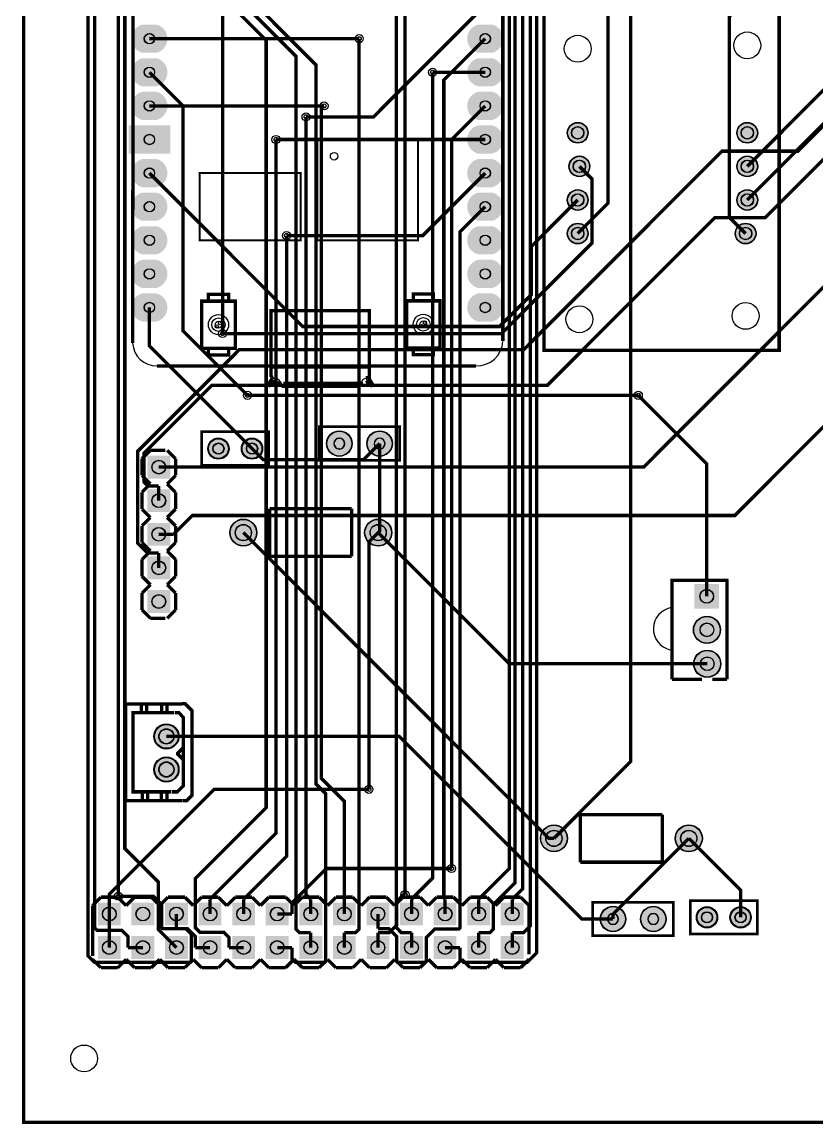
# Model space of a CAD drawing. Header units: millimetres. Extents: x 0 to 138, y 0 to 125.
# Drawn here: x 0 to 60.1, y -0.4 to 82.9 of the extents above; entities that cross this region are included whole.
import ezdxf

# ---------------------------------------------------------------- set-up
doc = ezdxf.new("R2010")
doc.units = ezdxf.units.MM
for name, color, linetype, true_color in [('BoardOutLine', 7, 'Continuous', 0xff00ff), ('BottomLayer', 7, 'Continuous', 0x0000ff), ('BottomSolderMaskLayer', 7, 'Continuous', 0xaa00ff), ('Hole', 7, 'Continuous', 0x222222), ('Inner1', 7, 'Continuous', 0x999966), ('Inner2', 7, 'Continuous', 0x008000), ('Multi-Layer', 7, 'Continuous', 0xc0c0c0), ('TopLayer', 7, 'Continuous', 0xff0000), ('TopSilkLayer', 7, 'Continuous', 0xffcc00), ('TopSolderMaskLayer', 7, 'Continuous', 0x800080)]:
    doc.layers.add(name, color=color, linetype=linetype, true_color=true_color)

msp = doc.modelspace()

# ---------------------------------------------------------------- hatches: boundary and pattern name
at = {"layer": 'BottomSolderMaskLayer'}
for points in [[(9.113, 80.594, -0.785398), (9.113, 82.728), (10.162, 82.728, -0.785398), (10.162, 80.594)], [(34.513, 80.594, -0.785398), (34.513, 82.728), (35.563, 82.728, -0.785398), (35.563, 80.594)], [(9.113, 78.054, -0.785398), (9.113, 80.188), (10.162, 80.188, -0.785398), (10.162, 78.054)], [(34.513, 78.054, -0.785398), (34.513, 80.188), (35.563, 80.188, -0.785398), (35.563, 78.054)], [(9.113, 75.514, -0.785398), (9.113, 77.648), (10.162, 77.648, -0.785398), (10.162, 75.514)], [(34.513, 75.514, -0.785398), (34.513, 77.648), (35.563, 77.648, -0.785398), (35.563, 75.514)], [(8.063, 75.108), (11.212, 75.108), (11.212, 72.974), (8.063, 72.974)], [(34.513, 72.974, -0.785398), (34.513, 75.108), (35.563, 75.108, -0.785398), (35.563, 72.974)], [(41.248, 74.549, 1), (42.823, 74.549, 1)], [(54.075, 74.549, 1), (55.65, 74.549, 1)], [(9.113, 70.434, -0.785398), (9.113, 72.568), (10.162, 72.568, -0.785398), (10.162, 70.434)], [(34.513, 70.434, -0.785398), (34.513, 72.568), (35.563, 72.568, -0.785398), (35.563, 70.434)], [(41.375, 72.009, 1), (42.95, 72.009, 1)], [(54.075, 72.009, 1), (55.65, 72.009, 1)], [(9.113, 67.894, -0.785398), (9.113, 70.028), (10.162, 70.028, -0.785398), (10.162, 67.894)], [(34.513, 67.894, -0.785398), (34.513, 70.028), (35.563, 70.028, -0.785398), (35.563, 67.894)], [(41.248, 69.469, 1), (42.823, 69.469, 1)], [(54.075, 69.469, 1), (55.65, 69.469, 1)], [(9.113, 65.354, -0.785398), (9.113, 67.488), (10.162, 67.488, -0.785398), (10.162, 65.354)], [(34.513, 65.354, -0.785398), (34.513, 67.488), (35.563, 67.488, -0.785398), (35.563, 65.354)], [(41.248, 66.929, 1), (42.823, 66.929, 1)], [(53.948, 66.929, 1), (55.523, 66.929, 1)], [(9.113, 62.814, -0.785398), (9.113, 64.948), (10.162, 64.948, -0.785398), (10.162, 62.814)], [(34.513, 62.814, -0.785398), (34.513, 64.948), (35.563, 64.948, -0.785398), (35.563, 62.814)], [(9.113, 60.274, -0.785398), (9.113, 62.408), (10.162, 62.408, -0.785398), (10.162, 60.274)], [(34.513, 60.274, -0.785398), (34.513, 62.408), (35.563, 62.408, -0.785398), (35.563, 60.274)], [(23.036, 51.054, 1), (24.967, 51.054, 1)], [(26.084, 51.054, 1), (28.015, 51.054, 1)], [(14.057, 50.673, 1), (15.659, 50.673, 1)], [(16.597, 50.673, 1), (18.199, 50.673, 1)], [(11.208, 48.412), (9.481, 48.412), (9.481, 50.14), (11.208, 50.14)], [(11.208, 45.872), (9.481, 45.872), (9.481, 47.6), (11.208, 47.6)], [(11.208, 43.332), (9.481, 43.332), (9.481, 45.06), (11.208, 45.06)], [(15.717, 44.323, 1), (17.768, 44.323, 1)], [(25.917, 44.323, 1), (27.968, 44.323, 1)], [(11.208, 40.792), (9.481, 40.792), (9.481, 42.52), (11.208, 42.52)], [(52.723, 40.432), (52.723, 38.578), (50.868, 38.578), (50.868, 40.432)], [(11.208, 38.252), (9.481, 38.252), (9.481, 39.98), (11.208, 39.98)], [(50.785, 36.972, 1), (52.843, 36.972, 1)], [(50.808, 34.409, 1), (52.865, 34.409, 1)], [(9.971, 28.915, 1), (11.873, 28.915, 1)], [(9.971, 26.416, 1), (11.873, 26.416, 1)], [(39.212, 21.209, 1), (41.263, 21.209, 1)], [(49.412, 21.209, 1), (51.463, 21.209, 1)], [(5.739, 14.63), (5.739, 16.358), (7.466, 16.358), (7.466, 14.63)], [(8.279, 14.63), (8.279, 16.358), (10.006, 16.358), (10.006, 14.63)], [(10.819, 14.63), (10.819, 16.358), (12.546, 16.358), (12.546, 14.63)], [(13.359, 14.63), (13.359, 16.358), (15.086, 16.358), (15.086, 14.63)], [(15.899, 14.63), (15.899, 16.358), (17.626, 16.358), (17.626, 14.63)], [(18.439, 14.63), (18.439, 16.358), (20.166, 16.358), (20.166, 14.63)], [(20.979, 14.63), (20.979, 16.358), (22.706, 16.358), (22.706, 14.63)], [(23.519, 14.63), (23.519, 16.358), (25.246, 16.358), (25.246, 14.63)], [(26.059, 14.63), (26.059, 16.358), (27.786, 16.358), (27.786, 14.63)], [(28.599, 14.63), (28.599, 16.358), (30.326, 16.358), (30.326, 14.63)], [(31.139, 14.63), (31.139, 16.358), (32.866, 16.358), (32.866, 14.63)], [(33.679, 14.63), (33.679, 16.358), (35.406, 16.358), (35.406, 14.63)], [(36.219, 14.63), (36.219, 16.358), (37.946, 16.358), (37.946, 14.63)], [(43.737, 15.113, 1), (45.668, 15.113, 1)], [(46.785, 15.113, 1), (48.716, 15.113, 1)], [(51.014, 15.24, 1), (52.616, 15.24, 1)], [(53.554, 15.24, 1), (55.156, 15.24, 1)], [(5.739, 12.09), (5.739, 13.818), (7.466, 13.818), (7.466, 12.09)], [(8.279, 12.09), (8.279, 13.818), (10.006, 13.818), (10.006, 12.09)], [(10.819, 12.09), (10.819, 13.818), (12.546, 13.818), (12.546, 12.09)], [(13.359, 12.09), (13.359, 13.818), (15.086, 13.818), (15.086, 12.09)], [(15.899, 12.09), (15.899, 13.818), (17.626, 13.818), (17.626, 12.09)], [(18.439, 12.09), (18.439, 13.818), (20.166, 13.818), (20.166, 12.09)], [(20.979, 12.09), (20.979, 13.818), (22.706, 13.818), (22.706, 12.09)], [(23.519, 12.09), (23.519, 13.818), (25.246, 13.818), (25.246, 12.09)], [(26.059, 12.09), (26.059, 13.818), (27.786, 13.818), (27.786, 12.09)], [(28.599, 12.09), (28.599, 13.818), (30.326, 13.818), (30.326, 12.09)], [(31.139, 12.09), (31.139, 13.818), (32.866, 13.818), (32.866, 12.09)], [(33.679, 12.09), (33.679, 13.818), (35.406, 13.818), (35.406, 12.09)], [(36.219, 12.09), (36.219, 13.818), (37.946, 13.818), (37.946, 12.09)]]:
    msp.add_hatch(color=256, dxfattribs=at).paths.add_polyline_path(points)
at = {"layer": 'Multi-Layer'}
for points in [[(9.13, 80.645, -0.785398), (9.13, 82.677), (10.146, 82.677, -0.785398), (10.146, 80.645)], [(34.53, 80.645, -0.785398), (34.53, 82.677), (35.546, 82.677, -0.785398), (35.546, 80.645)], [(9.13, 78.105, -0.785398), (9.13, 80.137), (10.146, 80.137, -0.785398), (10.146, 78.105)], [(34.53, 78.105, -0.785398), (34.53, 80.137), (35.546, 80.137, -0.785398), (35.546, 78.105)], [(9.13, 75.565, -0.785398), (9.13, 77.597), (10.146, 77.597, -0.785398), (10.146, 75.565)], [(34.53, 75.565, -0.785398), (34.53, 77.597), (35.546, 77.597, -0.785398), (35.546, 75.565)], [(8.114, 75.057), (11.162, 75.057), (11.162, 73.025), (8.114, 73.025)], [(34.53, 73.025, -0.785398), (34.53, 75.057), (35.546, 75.057, -0.785398), (35.546, 73.025)], [(41.274, 74.549, 1), (42.798, 74.549, 1)], [(54.101, 74.549, 1), (55.625, 74.549, 1)], [(9.13, 70.485, -0.785398), (9.13, 72.517), (10.146, 72.517, -0.785398), (10.146, 70.485)], [(34.53, 70.485, -0.785398), (34.53, 72.517), (35.546, 72.517, -0.785398), (35.546, 70.485)], [(41.401, 72.009, 1), (42.925, 72.009, 1)], [(54.101, 72.009, 1), (55.625, 72.009, 1)], [(9.13, 67.945, -0.785398), (9.13, 69.977), (10.146, 69.977, -0.785398), (10.146, 67.945)], [(34.53, 67.945, -0.785398), (34.53, 69.977), (35.546, 69.977, -0.785398), (35.546, 67.945)], [(41.274, 69.469, 1), (42.798, 69.469, 1)], [(54.101, 69.469, 1), (55.625, 69.469, 1)], [(41.274, 66.929, 1), (42.798, 66.929, 1)], [(53.974, 66.929, 1), (55.498, 66.929, 1)], [(9.13, 65.405, -0.785398), (9.13, 67.437), (10.146, 67.437, -0.785398), (10.146, 65.405)], [(34.53, 65.405, -0.785398), (34.53, 67.437), (35.546, 67.437, -0.785398), (35.546, 65.405)], [(9.13, 62.865, -0.785398), (9.13, 64.897), (10.146, 64.897, -0.785398), (10.146, 62.865)], [(34.53, 62.865, -0.785398), (34.53, 64.897), (35.546, 64.897, -0.785398), (35.546, 62.865)], [(9.13, 60.325, -0.785398), (9.13, 62.357), (10.146, 62.357, -0.785398), (10.146, 60.325)], [(34.53, 60.325, -0.785398), (34.53, 62.357), (35.546, 62.357, -0.785398), (35.546, 60.325)], [(23.062, 51.054, 1), (24.942, 51.054, 1)], [(26.11, 51.054, 1), (27.99, 51.054, 1)], [(14.108, 50.673, 1), (15.608, 50.673, 1)], [(16.648, 50.673, 1), (18.148, 50.673, 1)], [(11.182, 48.438), (9.506, 48.438), (9.506, 50.114), (11.182, 50.114)], [(11.182, 45.898), (9.506, 45.898), (9.506, 47.574), (11.182, 47.574)], [(11.182, 43.358), (9.506, 43.358), (9.506, 45.034), (11.182, 45.034)], [(15.743, 44.323, 1), (17.743, 44.323, 1)], [(25.943, 44.323, 1), (27.943, 44.323, 1)], [(11.182, 40.818), (9.506, 40.818), (9.506, 42.494), (11.182, 42.494)], [(52.697, 40.406), (52.697, 38.603), (50.894, 38.603), (50.894, 40.406)], [(11.182, 38.278), (9.506, 38.278), (9.506, 39.954), (11.182, 39.954)], [(50.811, 36.972, 1), (52.817, 36.972, 1)], [(50.833, 34.409, 1), (52.84, 34.409, 1)], [(10.022, 28.915, 1), (11.822, 28.915, 1)], [(10.022, 26.416, 1), (11.822, 26.416, 1)], [(39.238, 21.209, 1), (41.238, 21.209, 1)], [(49.438, 21.209, 1), (51.438, 21.209, 1)], [(5.765, 14.656), (5.765, 16.332), (7.441, 16.332), (7.441, 14.656)], [(8.305, 14.656), (8.305, 16.332), (9.981, 16.332), (9.981, 14.656)], [(10.845, 14.656), (10.845, 16.332), (12.521, 16.332), (12.521, 14.656)], [(13.385, 14.656), (13.385, 16.332), (15.061, 16.332), (15.061, 14.656)], [(15.925, 14.656), (15.925, 16.332), (17.601, 16.332), (17.601, 14.656)], [(18.465, 14.656), (18.465, 16.332), (20.141, 16.332), (20.141, 14.656)], [(21.005, 14.656), (21.005, 16.332), (22.681, 16.332), (22.681, 14.656)], [(23.545, 14.656), (23.545, 16.332), (25.221, 16.332), (25.221, 14.656)], [(26.085, 14.656), (26.085, 16.332), (27.761, 16.332), (27.761, 14.656)], [(28.625, 14.656), (28.625, 16.332), (30.301, 16.332), (30.301, 14.656)], [(31.165, 14.656), (31.165, 16.332), (32.841, 16.332), (32.841, 14.656)], [(33.705, 14.656), (33.705, 16.332), (35.381, 16.332), (35.381, 14.656)], [(36.245, 14.656), (36.245, 16.332), (37.921, 16.332), (37.921, 14.656)], [(43.763, 15.113, 1), (45.643, 15.113, 1)], [(46.811, 15.113, 1), (48.691, 15.113, 1)], [(51.065, 15.24, 1), (52.565, 15.24, 1)], [(53.605, 15.24, 1), (55.105, 15.24, 1)], [(5.765, 12.116), (5.765, 13.792), (7.441, 13.792), (7.441, 12.116)], [(8.305, 12.116), (8.305, 13.792), (9.981, 13.792), (9.981, 12.116)], [(10.845, 12.116), (10.845, 13.792), (12.521, 13.792), (12.521, 12.116)], [(13.385, 12.116), (13.385, 13.792), (15.061, 13.792), (15.061, 12.116)], [(15.925, 12.116), (15.925, 13.792), (17.601, 13.792), (17.601, 12.116)], [(18.465, 12.116), (18.465, 13.792), (20.141, 13.792), (20.141, 12.116)], [(21.005, 12.116), (21.005, 13.792), (22.681, 13.792), (22.681, 12.116)], [(23.545, 12.116), (23.545, 13.792), (25.221, 13.792), (25.221, 12.116)], [(26.085, 12.116), (26.085, 13.792), (27.761, 13.792), (27.761, 12.116)], [(28.625, 12.116), (28.625, 13.792), (30.301, 13.792), (30.301, 12.116)], [(31.165, 12.116), (31.165, 13.792), (32.841, 13.792), (32.841, 12.116)], [(33.705, 12.116), (33.705, 13.792), (35.381, 13.792), (35.381, 12.116)], [(36.245, 12.116), (36.245, 13.792), (37.921, 13.792), (37.921, 12.116)]]:
    msp.add_hatch(color=256, dxfattribs=at).paths.add_polyline_path(points)
at = {"layer": 'TopSolderMaskLayer'}
for points in [[(9.113, 80.594, -0.785398), (9.113, 82.728), (10.162, 82.728, -0.785398), (10.162, 80.594)], [(34.513, 80.594, -0.785398), (34.513, 82.728), (35.563, 82.728, -0.785398), (35.563, 80.594)], [(9.113, 78.054, -0.785398), (9.113, 80.188), (10.162, 80.188, -0.785398), (10.162, 78.054)], [(34.513, 78.054, -0.785398), (34.513, 80.188), (35.563, 80.188, -0.785398), (35.563, 78.054)], [(9.113, 75.514, -0.785398), (9.113, 77.648), (10.162, 77.648, -0.785398), (10.162, 75.514)], [(34.513, 75.514, -0.785398), (34.513, 77.648), (35.563, 77.648, -0.785398), (35.563, 75.514)], [(8.063, 75.108), (11.212, 75.108), (11.212, 72.974), (8.063, 72.974)], [(34.513, 72.974, -0.785398), (34.513, 75.108), (35.563, 75.108, -0.785398), (35.563, 72.974)], [(41.248, 74.549, 1), (42.823, 74.549, 1)], [(54.075, 74.549, 1), (55.65, 74.549, 1)], [(9.113, 70.434, -0.785398), (9.113, 72.568), (10.162, 72.568, -0.785398), (10.162, 70.434)], [(34.513, 70.434, -0.785398), (34.513, 72.568), (35.563, 72.568, -0.785398), (35.563, 70.434)], [(41.375, 72.009, 1), (42.95, 72.009, 1)], [(54.075, 72.009, 1), (55.65, 72.009, 1)], [(9.113, 67.894, -0.785398), (9.113, 70.028), (10.162, 70.028, -0.785398), (10.162, 67.894)], [(34.513, 67.894, -0.785398), (34.513, 70.028), (35.563, 70.028, -0.785398), (35.563, 67.894)], [(41.248, 69.469, 1), (42.823, 69.469, 1)], [(54.075, 69.469, 1), (55.65, 69.469, 1)], [(9.113, 65.354, -0.785398), (9.113, 67.488), (10.162, 67.488, -0.785398), (10.162, 65.354)], [(34.513, 65.354, -0.785398), (34.513, 67.488), (35.563, 67.488, -0.785398), (35.563, 65.354)], [(41.248, 66.929, 1), (42.823, 66.929, 1)], [(53.948, 66.929, 1), (55.523, 66.929, 1)], [(9.113, 62.814, -0.785398), (9.113, 64.948), (10.162, 64.948, -0.785398), (10.162, 62.814)], [(34.513, 62.814, -0.785398), (34.513, 64.948), (35.563, 64.948, -0.785398), (35.563, 62.814)], [(9.113, 60.274, -0.785398), (9.113, 62.408), (10.162, 62.408, -0.785398), (10.162, 60.274)], [(34.513, 60.274, -0.785398), (34.513, 62.408), (35.563, 62.408, -0.785398), (35.563, 60.274)], [(23.036, 51.054, 1), (24.967, 51.054, 1)], [(26.084, 51.054, 1), (28.015, 51.054, 1)], [(14.057, 50.673, 1), (15.659, 50.673, 1)], [(16.597, 50.673, 1), (18.199, 50.673, 1)], [(11.208, 48.412), (9.481, 48.412), (9.481, 50.14), (11.208, 50.14)], [(11.208, 45.872), (9.481, 45.872), (9.481, 47.6), (11.208, 47.6)], [(11.208, 43.332), (9.481, 43.332), (9.481, 45.06), (11.208, 45.06)], [(15.717, 44.323, 1), (17.768, 44.323, 1)], [(25.917, 44.323, 1), (27.968, 44.323, 1)], [(11.208, 40.792), (9.481, 40.792), (9.481, 42.52), (11.208, 42.52)], [(52.723, 40.432), (52.723, 38.578), (50.868, 38.578), (50.868, 40.432)], [(11.208, 38.252), (9.481, 38.252), (9.481, 39.98), (11.208, 39.98)], [(50.785, 36.972, 1), (52.843, 36.972, 1)], [(50.808, 34.409, 1), (52.865, 34.409, 1)], [(9.971, 28.915, 1), (11.873, 28.915, 1)], [(9.971, 26.416, 1), (11.873, 26.416, 1)], [(39.212, 21.209, 1), (41.263, 21.209, 1)], [(49.412, 21.209, 1), (51.463, 21.209, 1)], [(5.739, 14.63), (5.739, 16.358), (7.466, 16.358), (7.466, 14.63)], [(8.279, 14.63), (8.279, 16.358), (10.006, 16.358), (10.006, 14.63)], [(10.819, 14.63), (10.819, 16.358), (12.546, 16.358), (12.546, 14.63)], [(13.359, 14.63), (13.359, 16.358), (15.086, 16.358), (15.086, 14.63)], [(15.899, 14.63), (15.899, 16.358), (17.626, 16.358), (17.626, 14.63)], [(18.439, 14.63), (18.439, 16.358), (20.166, 16.358), (20.166, 14.63)], [(20.979, 14.63), (20.979, 16.358), (22.706, 16.358), (22.706, 14.63)], [(23.519, 14.63), (23.519, 16.358), (25.246, 16.358), (25.246, 14.63)], [(26.059, 14.63), (26.059, 16.358), (27.786, 16.358), (27.786, 14.63)], [(28.599, 14.63), (28.599, 16.358), (30.326, 16.358), (30.326, 14.63)], [(31.139, 14.63), (31.139, 16.358), (32.866, 16.358), (32.866, 14.63)], [(33.679, 14.63), (33.679, 16.358), (35.406, 16.358), (35.406, 14.63)], [(36.219, 14.63), (36.219, 16.358), (37.946, 16.358), (37.946, 14.63)], [(43.737, 15.113, 1), (45.668, 15.113, 1)], [(46.785, 15.113, 1), (48.716, 15.113, 1)], [(51.014, 15.24, 1), (52.616, 15.24, 1)], [(53.554, 15.24, 1), (55.156, 15.24, 1)], [(5.739, 12.09), (5.739, 13.818), (7.466, 13.818), (7.466, 12.09)], [(8.279, 12.09), (8.279, 13.818), (10.006, 13.818), (10.006, 12.09)], [(10.819, 12.09), (10.819, 13.818), (12.546, 13.818), (12.546, 12.09)], [(13.359, 12.09), (13.359, 13.818), (15.086, 13.818), (15.086, 12.09)], [(15.899, 12.09), (15.899, 13.818), (17.626, 13.818), (17.626, 12.09)], [(18.439, 12.09), (18.439, 13.818), (20.166, 13.818), (20.166, 12.09)], [(20.979, 12.09), (20.979, 13.818), (22.706, 13.818), (22.706, 12.09)], [(23.519, 12.09), (23.519, 13.818), (25.246, 13.818), (25.246, 12.09)], [(26.059, 12.09), (26.059, 13.818), (27.786, 13.818), (27.786, 12.09)], [(28.599, 12.09), (28.599, 13.818), (30.326, 13.818), (30.326, 12.09)], [(31.139, 12.09), (31.139, 13.818), (32.866, 13.818), (32.866, 12.09)], [(33.679, 12.09), (33.679, 13.818), (35.406, 13.818), (35.406, 12.09)], [(36.219, 12.09), (36.219, 13.818), (37.946, 13.818), (37.946, 12.09)]]:
    msp.add_hatch(color=256, dxfattribs=at).paths.add_polyline_path(points)

# ---------------------------------------------------------------- linework, layer by layer
at = {"layer": 'BoardOutLine', "const_width": 0.254}
msp.add_lwpolyline([(137.54, 124.333), (137.54, -0.254), (0.126, -0.254), (0.126, 124.841)], dxfattribs=at)
at = {"layer": 'BottomLayer', "const_width": 0.254}
for points in [[(47.751, 109.24), (46.032, 107.522), (46.032, 27.004), (40.238, 21.209)], [(9.638, 107.061), (4.982, 102.405), (4.982, 12.336), (5.483, 11.835), (12.728, 11.835), (12.802, 11.909), (12.802, 13.973), (12.399, 14.377), (11.683, 14.377)], [(9.638, 104.521), (5.484, 100.368), (5.484, 14.45), (5.668, 14.265), (7.55, 14.265), (8.025, 13.79), (8.025, 12.954)], [(33.12, 12.954), (33.12, 12.116), (33.401, 11.835), (38.202, 11.835), (38.93, 12.563), (38.93, 104.521)], [(9.638, 101.981), (7.285, 99.629), (7.285, 16.837)], [(34.543, 14.071), (35.381, 14.071), (35.662, 14.353), (35.662, 16.221), (37.284, 17.843), (37.284, 101.981)], [(11.683, 12.954), (10.322, 14.314), (10.322, 17.897), (7.776, 20.443), (7.776, 97.58), (9.638, 99.441)], [(9.638, 96.901), (12.865, 93.674), (12.865, 89.045), (22.234, 79.677), (22.234, 25.324), (22.962, 24.596), (22.962, 11.909), (22.888, 11.835), (20.701, 11.835), (20.42, 12.116), (20.42, 12.954)], [(37.083, 14.071), (37.921, 14.071), (38.455, 14.606), (38.455, 93.889), (38.33, 94.014)], [(54.863, 72.009), (60.901, 78.047), (60.901, 92.602), (62.406, 94.107)], [(21.843, 14.071), (21.005, 14.071), (20.724, 14.353), (20.724, 80.328), (12.231, 88.82), (12.231, 91.193), (11.603, 91.821), (9.638, 91.821)], [(15.645, 12.954), (15.645, 13.731), (15.268, 14.108), (13.457, 14.108), (13.104, 14.462), (13.104, 18.166), (18.467, 23.529), (18.467, 81.544), (11.486, 88.525), (11.486, 91.064)], [(9.638, 89.281), (15.168, 83.751), (15.168, 59.372)], [(37.87, 87.715), (37.87, 17.398), (37.083, 16.611)], [(28.313, 86.741), (28.313, 14.463), (28.705, 14.071), (29.463, 14.071)], [(34.543, 16.611), (36.867, 18.935), (36.867, 84.912), (35.038, 86.741)], [(42.036, 66.929), (44.322, 69.215), (44.322, 85.852)], [(54.736, 66.929), (53.513, 68.152), (53.513, 83.359), (56.133, 85.979)], [(28.972, 16.96), (28.972, 84.201)], [(24.383, 14.071), (25.221, 14.071), (25.502, 14.352), (25.502, 81.661)], [(35.038, 81.661), (31.907, 78.53), (31.907, 16.707), (32.003, 16.611)], [(9.638, 79.121), (12.175, 76.584), (12.175, 59.578), (17.054, 54.699)], [(29.463, 16.611), (31.057, 18.205), (31.057, 79.121)], [(24.383, 15.494), (24.383, 24.004), (22.642, 25.745), (22.642, 76.376), (22.847, 76.581)], [(32.493, 18.931), (32.493, 74.036), (35.038, 76.581)], [(21.484, 75.752), (21.484, 16.97), (21.843, 16.611)], [(14.223, 16.611), (19.21, 21.598), (19.21, 74.041)], [(26.923, 14.377), (27.761, 14.377), (28.334, 13.803), (28.334, 11.909), (28.408, 11.835), (30.508, 11.835), (30.582, 11.909), (30.582, 13.714), (31.232, 14.364), (33.048, 14.364), (33.122, 14.438), (33.122, 67.045), (35.038, 68.961)], [(16.763, 16.611), (20.008, 19.857), (20.008, 66.781)], [(9.638, 61.341), (9.638, 58.433), (17.398, 50.673)], [(51.796, 39.505), (51.796, 49.521), (46.618, 54.699)], [(27.05, 51.054), (27.05, 44.43), (26.943, 44.323)], [(26.943, 44.323), (26.243, 43.624), (26.243, 24.912)], [(50.438, 21.209), (44.703, 15.474), (44.703, 15.113)], [(50.438, 21.209), (54.355, 17.292), (54.355, 15.24)], [(14.223, 15.494), (14.223, 16.611)], [(16.763, 15.494), (16.763, 16.611)], [(21.843, 15.494), (21.843, 16.611)], [(29.463, 15.494), (29.463, 16.611)], [(32.003, 15.494), (32.003, 16.611)], [(34.543, 15.494), (34.543, 16.611)], [(37.083, 15.494), (37.083, 16.611)], [(11.683, 15.494), (11.683, 14.377)], [(26.923, 15.494), (26.923, 14.377)], [(21.843, 12.954), (21.843, 14.071)], [(24.383, 12.954), (24.383, 14.071)], [(29.463, 12.954), (29.463, 14.071)], [(34.543, 12.954), (34.543, 14.071)], [(37.083, 12.954), (37.083, 14.071)], [(9.143, 12.954), (8.025, 12.954)], [(16.763, 12.954), (15.645, 12.954)], [(19.303, 12.954), (20.42, 12.954)], [(32.003, 12.954), (33.12, 12.954)]]:
    msp.add_lwpolyline(points, dxfattribs=at)
at = {"layer": 'BottomSolderMaskLayer'}
for points in [[(23.999, 51.465), (24.004, 51.465)], [(27.047, 51.465), (27.052, 51.465)], [(23.999, 50.643), (24.004, 50.643)], [(27.047, 50.643), (27.052, 50.643)], [(44.705, 15.524), (44.7, 15.524)], [(47.753, 15.524), (47.748, 15.524)], [(44.705, 14.702), (44.7, 14.702)], [(47.753, 14.702), (47.748, 14.702)]]:
    msp.add_lwpolyline(points, close=True, dxfattribs=at)
for centre, radius in [((9.638, 81.661), 0.394), ((35.038, 81.661), 0.394), ((9.638, 79.121), 0.394), ((35.038, 79.121), 0.394), ((9.638, 76.581), 0.394), ((35.038, 76.581), 0.394), ((42.036, 74.549), 0.787), ((42.036, 74.549), 0.472), ((54.863, 74.549), 0.787), ((54.863, 74.549), 0.472), ((9.638, 74.041), 0.394), ((35.038, 74.041), 0.394), ((42.163, 72.009), 0.787), ((42.163, 72.009), 0.472), ((54.863, 72.009), 0.787), ((54.863, 72.009), 0.472), ((9.638, 71.501), 0.394), ((35.038, 71.501), 0.394), ((42.036, 69.469), 0.787), ((54.863, 69.469), 0.787), ((9.638, 68.961), 0.394), ((35.038, 68.961), 0.394), ((42.036, 69.469), 0.472), ((54.863, 69.469), 0.472), ((42.036, 66.929), 0.787), ((54.736, 66.929), 0.787), ((9.638, 66.421), 0.394), ((35.038, 66.421), 0.394), ((42.036, 66.929), 0.472), ((54.736, 66.929), 0.472), ((9.638, 63.881), 0.394), ((35.038, 63.881), 0.394), ((9.638, 61.341), 0.394), ((35.038, 61.341), 0.394), ((24.002, 51.054), 0.965), ((27.05, 51.054), 0.965), ((14.858, 50.673), 0.801), ((14.858, 50.673), 0.427), ((17.398, 50.673), 0.801), ((17.398, 50.673), 0.427), ((10.344, 49.276), 0.523), ((10.344, 46.736), 0.523), ((16.743, 44.323), 1.025), ((26.943, 44.323), 1.025), ((10.344, 44.196), 0.523), ((16.743, 44.323), 0.615), ((26.943, 44.323), 0.615), ((10.344, 41.656), 0.523), ((51.796, 39.505), 0.522), ((10.344, 39.116), 0.523), ((51.814, 36.972), 1.029), ((51.814, 36.972), 0.521), ((51.837, 34.409), 1.029), ((51.837, 34.409), 0.521), ((10.922, 28.915), 0.951), ((10.922, 28.915), 0.581), ((10.922, 26.416), 0.951), ((10.922, 26.416), 0.581), ((40.238, 21.209), 1.025), ((40.238, 21.209), 0.615), ((50.438, 21.209), 1.025), ((50.438, 21.209), 0.615), ((6.603, 15.494), 0.523), ((9.143, 15.494), 0.523), ((11.683, 15.494), 0.523), ((14.223, 15.494), 0.523), ((16.763, 15.494), 0.523), ((19.303, 15.494), 0.523), ((21.843, 15.494), 0.523), ((24.383, 15.494), 0.523), ((26.923, 15.494), 0.523), ((29.463, 15.494), 0.523), ((32.003, 15.494), 0.523), ((34.543, 15.494), 0.523), ((37.083, 15.494), 0.523), ((44.703, 15.113), 0.965), ((47.751, 15.113), 0.965), ((51.815, 15.24), 0.801), ((54.355, 15.24), 0.801), ((51.815, 15.24), 0.427), ((54.355, 15.24), 0.427), ((6.603, 12.954), 0.523), ((9.143, 12.954), 0.523), ((11.683, 12.954), 0.523), ((14.223, 12.954), 0.523), ((16.763, 12.954), 0.523), ((19.303, 12.954), 0.523), ((21.843, 12.954), 0.523), ((24.383, 12.954), 0.523), ((26.923, 12.954), 0.523), ((29.463, 12.954), 0.523), ((32.003, 12.954), 0.523), ((34.543, 12.954), 0.523), ((37.083, 12.954), 0.523)]:
    msp.add_circle(centre, radius, dxfattribs=at)
for centre, start, end in [((23.999, 51.054), 450, 270), ((24.004, 51.054), 270, 450), ((27.047, 51.054), 450, 270), ((27.052, 51.054), 270, 450), ((44.7, 15.113), 90, 270), ((44.705, 15.113), 270, 90), ((47.748, 15.113), 90, 270), ((47.753, 15.113), 270, 90)]:
    msp.add_arc(centre, 0.411, start, end, dxfattribs=at)
at = {"layer": 'Hole'}
for centre in [(25.502, 81.661), (31.057, 79.121), (22.847, 76.581), (21.484, 75.752), (19.21, 74.041), (20.008, 66.781), (15.168, 59.372), (17.054, 54.699), (46.618, 54.699), (26.243, 24.912), (32.493, 18.931), (7.285, 16.837), (28.972, 16.96)]:
    msp.add_circle(centre, 0.153, dxfattribs=at)
at = {"layer": 'Inner1', "const_width": 0.254}
for points in [[(10.344, 42.773), (9.506, 42.773), (8.755, 43.525), (8.755, 50.473), (16.446, 58.164), (37.962, 58.164), (52.957, 73.159), (58.707, 73.159), (60.749, 75.201), (80.965, 75.201), (93.521, 87.757)], [(35.038, 84.201), (26.589, 75.752), (21.484, 75.752)], [(10.344, 47.853), (9.506, 47.853), (9.225, 48.135), (9.225, 50.321), (14.369, 55.465), (39.745, 55.465), (52.416, 68.136), (56.224, 68.136), (60.605, 72.517), (83.361, 72.517), (93.521, 82.677)], [(9.638, 81.661), (25.502, 81.661)], [(35.038, 79.121), (31.057, 79.121)], [(9.638, 76.581), (22.847, 76.581)], [(35.038, 74.041), (19.21, 74.041)], [(42.163, 72.009), (43.124, 71.048), (43.124, 66.224), (36.272, 59.372), (15.168, 59.372)], [(42.036, 69.469), (38.534, 65.967), (38.534, 62.317), (36.12, 59.903), (21.235, 59.903), (9.638, 71.501)], [(20.008, 66.781), (30.317, 66.781), (35.038, 71.501)], [(11.462, 44.196), (12.882, 45.617), (53.921, 45.617), (72.67, 64.366)], [(61.373, 63.627), (47.022, 49.276), (10.344, 49.276)], [(17.054, 54.699), (46.618, 54.699)], [(17.398, 50.673), (18.238, 49.833), (25.829, 49.833), (27.05, 51.054)], [(10.344, 46.736), (10.344, 47.853)], [(10.344, 44.196), (11.462, 44.196)], [(40.238, 21.209), (39.857, 21.209), (16.743, 44.323)], [(51.837, 34.409), (36.857, 34.409), (26.943, 44.323)], [(10.344, 41.656), (10.344, 42.773)], [(10.922, 28.915), (28.545, 28.915), (42.347, 15.113), (44.703, 15.113)], [(26.243, 24.912), (14.524, 24.912), (6.603, 16.991), (6.603, 15.494)], [(13.105, 12.954), (13.105, 13.792), (12.523, 14.375), (10.628, 14.375), (10.554, 14.449), (10.554, 16.224), (9.941, 16.837), (7.285, 16.837)], [(26.923, 14.071), (27.761, 14.071), (28.344, 14.654), (28.344, 16.448), (28.855, 16.96), (28.972, 16.96)], [(6.603, 15.494), (6.603, 12.954)], [(26.923, 12.954), (26.923, 14.071)], [(14.223, 12.954), (13.105, 12.954)]]:
    msp.add_lwpolyline(points, dxfattribs=at)
at = {"layer": 'Inner2', "const_width": 0.254}
msp.add_lwpolyline([(54.863, 69.469), (60.901, 75.507), (60.901, 90.062), (62.406, 91.567)], dxfattribs=at)
at = {"layer": 'Multi-Layer'}
for points in [[(23.999, 51.454), (24.004, 51.454)], [(27.047, 51.454), (27.052, 51.454)], [(23.999, 50.654), (24.004, 50.654)], [(27.047, 50.654), (27.052, 50.654)], [(44.705, 15.513), (44.7, 15.513)], [(47.753, 15.513), (47.748, 15.513)], [(44.705, 14.713), (44.7, 14.713)], [(47.753, 14.713), (47.748, 14.713)]]:
    msp.add_lwpolyline(points, close=True, dxfattribs=at)
for centre, radius in [((9.638, 81.661), 0.381), ((25.502, 81.661), 0.305), ((35.038, 81.661), 0.381), ((42.036, 80.899), 1.016), ((54.863, 81.153), 1.016), ((9.638, 79.121), 0.381), ((31.057, 79.121), 0.305), ((35.038, 79.121), 0.381), ((9.638, 76.581), 0.381), ((22.847, 76.581), 0.305), ((35.038, 76.581), 0.381), ((21.484, 75.752), 0.305), ((42.036, 74.549), 0.762), ((42.036, 74.549), 0.457), ((54.863, 74.549), 0.762), ((54.863, 74.549), 0.457), ((9.638, 74.041), 0.381), ((19.21, 74.041), 0.305), ((35.038, 74.041), 0.381), ((42.163, 72.009), 0.762), ((54.863, 72.009), 0.762), ((9.638, 71.501), 0.381), ((35.038, 71.501), 0.381), ((42.163, 72.009), 0.457), ((54.863, 72.009), 0.457), ((42.036, 69.469), 0.762), ((54.863, 69.469), 0.762), ((9.638, 68.961), 0.381), ((35.038, 68.961), 0.381), ((42.036, 69.469), 0.457), ((54.863, 69.469), 0.457), ((42.036, 66.929), 0.762), ((54.736, 66.929), 0.762), ((9.638, 66.421), 0.381), ((20.008, 66.781), 0.305), ((35.038, 66.421), 0.381), ((42.036, 66.929), 0.457), ((54.736, 66.929), 0.457), ((9.638, 63.881), 0.381), ((35.038, 63.881), 0.381), ((9.638, 61.341), 0.381), ((35.038, 61.341), 0.381), ((54.736, 60.706), 1.016), ((42.163, 60.452), 1.016), ((15.168, 59.372), 0.305), ((17.054, 54.699), 0.305), ((46.618, 54.699), 0.305), ((24.002, 51.054), 0.94), ((27.05, 51.054), 0.94), ((14.858, 50.673), 0.75), ((14.858, 50.673), 0.4), ((17.398, 50.673), 0.75), ((17.398, 50.673), 0.4), ((10.344, 49.276), 0.508), ((10.344, 46.736), 0.508), ((16.743, 44.323), 1), ((26.943, 44.323), 1), ((10.344, 44.196), 0.508), ((16.743, 44.323), 0.6), ((26.943, 44.323), 0.6), ((10.344, 41.656), 0.508), ((51.796, 39.505), 0.508), ((10.344, 39.116), 0.508), ((51.814, 36.972), 1.003), ((51.814, 36.972), 0.508), ((51.837, 34.409), 1.003), ((51.837, 34.409), 0.508), ((10.922, 28.915), 0.9), ((10.922, 28.915), 0.55), ((10.922, 26.416), 0.9), ((10.922, 26.416), 0.55), ((26.243, 24.912), 0.305), ((40.238, 21.209), 1), ((40.238, 21.209), 0.6), ((50.438, 21.209), 1), ((50.438, 21.209), 0.6), ((32.493, 18.931), 0.305), ((7.285, 16.837), 0.305), ((28.972, 16.96), 0.305), ((6.603, 15.494), 0.508), ((9.143, 15.494), 0.508), ((11.683, 15.494), 0.508), ((14.223, 15.494), 0.508), ((16.763, 15.494), 0.508), ((19.303, 15.494), 0.508), ((21.843, 15.494), 0.508), ((24.383, 15.494), 0.508), ((26.923, 15.494), 0.508), ((29.463, 15.494), 0.508), ((32.003, 15.494), 0.508), ((34.543, 15.494), 0.508), ((37.083, 15.494), 0.508), ((44.703, 15.113), 0.94), ((47.751, 15.113), 0.94), ((51.815, 15.24), 0.75), ((54.355, 15.24), 0.75), ((51.815, 15.24), 0.4), ((54.355, 15.24), 0.4), ((6.603, 12.954), 0.508), ((9.143, 12.954), 0.508), ((11.683, 12.954), 0.508), ((14.223, 12.954), 0.508), ((16.763, 12.954), 0.508), ((19.303, 12.954), 0.508), ((21.843, 12.954), 0.508), ((24.383, 12.954), 0.508), ((26.923, 12.954), 0.508), ((29.463, 12.954), 0.508), ((32.003, 12.954), 0.508), ((34.543, 12.954), 0.508), ((37.083, 12.954), 0.508), ((4.699, 4.572), 1.016)]:
    msp.add_circle(centre, radius, dxfattribs=at)
for centre, start, end in [((23.999, 51.054), 450, 270), ((24.004, 51.054), 270, 450), ((27.047, 51.054), 450, 270), ((27.052, 51.054), 270, 450), ((44.7, 15.113), 90, 270), ((44.705, 15.113), 270, 90), ((47.748, 15.113), 90, 270), ((47.753, 15.113), 270, 90)]:
    msp.add_arc(centre, 0.4, start, end, dxfattribs=at)
at = {"layer": 'TopLayer', "const_width": 0.254}
for points in [[(20.42, 15.494), (20.42, 16.332), (23.019, 18.931), (32.493, 18.931)], [(19.303, 15.494), (20.42, 15.494)]]:
    msp.add_lwpolyline(points, dxfattribs=at)
at = {"layer": 'TopSilkLayer', "const_width": 0.254}
for points in [[(8.368, 58.646), (8.431, 109.888)], [(36.371, 110.015), (36.371, 58.801)], [(29.592, 61.844), (29.592, 62.352), (31.116, 62.352), (31.116, 61.938)], [(13.59, 58.263), (16.13, 58.263), (16.13, 61.819), (13.59, 61.819), (13.59, 58.263), (14.098, 58.263), (14.098, 57.755), (15.622, 57.755), (15.622, 58.263)], [(14.098, 61.819), (14.098, 62.327), (15.622, 62.327), (15.622, 61.887)], [(29.084, 58.288), (31.624, 58.288), (31.624, 61.844), (29.084, 61.844), (29.084, 58.288), (29.592, 58.288), (29.592, 57.78), (31.116, 57.78), (31.116, 58.288)], [(18.845, 56.087), (18.845, 61.091), (26.262, 61.091), (26.262, 56.087)], [(19.252, 61.091), (18.845, 61.091), (18.845, 59.542)], [(25.754, 61.091), (26.262, 61.091), (26.262, 59.44)], [(34.339, 56.929), (10.209, 56.929)], [(18.845, 57.052), (18.845, 56.138)], [(18.888, 56.838), (26.254, 56.838)], [(26.262, 57.052), (26.262, 56.138)], [(18.896, 55.96), (18.642, 55.528)], [(19.023, 56.062), (18.772, 56.052)], [(18.816, 55.385), (19.096, 55.843)], [(19.277, 55.935), (19.121, 55.97)], [(19.477, 55.766), (19.477, 55.741)], [(19.477, 55.741), (19.477, 55.538)], [(25.674, 55.766), (25.674, 55.741)], [(25.674, 55.741), (25.674, 55.538)], [(26.131, 56.046), (26.008, 56.036)], [(26.335, 55.385), (26.055, 55.817)], [(26.389, 56.062), (26.131, 56.046)], [(26.262, 55.96), (26.516, 55.528)], [(18.617, 55.503), (18.816, 55.385)], [(19.629, 55.385), (25.522, 55.385)], [(19.772, 55.605), (25.665, 55.605)], [(26.516, 55.503), (26.335, 55.385)], [(9.074, 49.911), (9.709, 50.546)], [(9.074, 48.641), (9.074, 49.911)], [(9.709, 50.546), (10.852, 50.546)], [(11.614, 49.911), (10.979, 50.546)], [(11.614, 49.911), (11.614, 48.641)], [(9.709, 48.006), (9.074, 48.641)], [(11.614, 48.641), (10.979, 48.006)], [(9.074, 47.371), (9.709, 48.006)], [(9.074, 46.101), (9.074, 47.371)], [(10.979, 48.006), (11.614, 47.371)], [(11.614, 47.371), (11.614, 46.101)], [(9.074, 46.101), (9.709, 45.466)], [(11.614, 46.101), (10.979, 45.466)], [(18.743, 46.123), (18.743, 42.523)], [(18.743, 46.123), (24.943, 46.123)], [(24.943, 46.123), (24.943, 42.523)], [(9.074, 44.831), (9.709, 45.466)], [(10.979, 45.466), (11.614, 44.831)], [(9.074, 43.561), (9.074, 44.831)], [(11.614, 44.831), (11.614, 43.561)], [(9.709, 42.926), (9.074, 43.561)], [(11.614, 43.561), (10.979, 42.926)], [(9.074, 42.291), (9.709, 42.926)], [(11.614, 42.291), (10.979, 42.926)], [(18.743, 42.523), (24.943, 42.523)], [(9.074, 41.021), (9.074, 42.291)], [(11.614, 42.291), (11.614, 41.021)], [(9.709, 40.386), (9.074, 41.021)], [(11.614, 41.021), (10.979, 40.386)], [(49.167, 33.24), (49.167, 40.709), (53.338, 40.709), (53.347, 40.679)], [(53.337, 40.7), (53.338, 33.24)], [(9.074, 39.751), (9.709, 40.386)], [(10.979, 40.386), (11.614, 39.751)], [(9.074, 38.481), (9.074, 39.751)], [(11.614, 39.751), (11.614, 38.481)], [(9.074, 38.481), (9.709, 37.846)], [(11.614, 38.481), (10.979, 37.846)], [(9.709, 37.846), (10.852, 37.846)], [(51.448, 33.24), (49.167, 33.24)], [(53.338, 33.24), (52.225, 33.24)], [(7.838, 31.372), (7.845, 24.067)], [(12.106, 31.369), (7.841, 31.369)], [(11.521, 30.709), (8.397, 30.709), (8.397, 24.726), (11.293, 24.726), (11.291, 24.726)], [(9.032, 31.369), (9.032, 30.734)], [(9.439, 31.369), (9.439, 30.709)], [(10.556, 31.344), (10.556, 30.709)], [(10.963, 31.369), (10.963, 30.734)], [(11.561, 30.721), (11.861, 30.721), (12.19, 30.355), (12.19, 25.176), (11.741, 24.726), (11.351, 24.726)], [(12.101, 31.38), (12.34, 31.38), (12.85, 30.871), (12.85, 24.457), (12.46, 24.067), (12.161, 24.067)], [(12.182, 28.046), (11.762, 27.626), (11.762, 27.596), (12.182, 27.176)], [(12.131, 24.067), (7.889, 24.067)], [(9.103, 24.726), (9.103, 24.091)], [(9.493, 24.726), (9.493, 24.066)], [(10.542, 24.726), (10.542, 24.091)], [(10.962, 24.726), (10.962, 24.091)], [(42.238, 23.009), (42.238, 19.409)], [(42.238, 23.009), (48.438, 23.009)], [(48.438, 23.009), (48.438, 19.409)], [(42.238, 19.409), (48.438, 19.409)], [(5.968, 16.764), (5.333, 16.129)], [(5.968, 16.764), (7.238, 16.764)], [(7.238, 16.764), (7.873, 16.129)], [(7.873, 16.129), (8.508, 16.764)], [(8.508, 16.764), (9.778, 16.764)], [(9.778, 16.764), (10.413, 16.129)], [(10.413, 16.129), (11.048, 16.764)], [(11.048, 16.764), (12.318, 16.764)], [(12.318, 16.764), (12.953, 16.129)], [(13.588, 16.764), (12.953, 16.129)], [(13.588, 16.764), (14.858, 16.764)], [(14.858, 16.764), (15.493, 16.129)], [(15.493, 16.129), (16.128, 16.764)], [(16.128, 16.764), (17.398, 16.764)], [(17.398, 16.764), (18.033, 16.129)], [(18.033, 16.129), (18.668, 16.764)], [(18.668, 16.764), (19.938, 16.764)], [(19.938, 16.764), (20.573, 16.129)], [(21.208, 16.764), (20.573, 16.129)], [(21.208, 16.764), (22.478, 16.764)], [(22.478, 16.764), (23.113, 16.129)], [(23.113, 16.129), (23.748, 16.764)], [(23.748, 16.764), (25.018, 16.764)], [(25.018, 16.764), (25.653, 16.129)], [(25.653, 16.129), (26.288, 16.764)], [(26.288, 16.764), (27.558, 16.764)], [(27.558, 16.764), (28.193, 16.129)], [(28.828, 16.764), (28.193, 16.129)], [(28.828, 16.764), (30.098, 16.764)], [(30.098, 16.764), (30.733, 16.129)], [(30.733, 16.129), (31.368, 16.764)], [(31.368, 16.764), (32.638, 16.764)], [(32.638, 16.764), (33.273, 16.129)], [(33.273, 16.129), (33.908, 16.764)], [(33.908, 16.764), (35.178, 16.764)], [(35.178, 16.764), (35.813, 16.129)], [(35.813, 16.129), (36.448, 16.764)], [(36.448, 16.764), (37.718, 16.764)], [(37.718, 16.764), (38.353, 16.129)], [(5.333, 16.129), (5.333, 12.319)], [(38.353, 16.256), (38.353, 12.446)], [(5.333, 12.065), (5.968, 11.43)], [(7.873, 12.065), (7.238, 11.43)], [(8.508, 11.43), (7.873, 12.065)], [(10.413, 12.065), (9.778, 11.43)], [(11.048, 11.43), (10.413, 12.065)], [(12.953, 12.065), (12.318, 11.43)], [(12.953, 12.065), (13.588, 11.43)], [(15.493, 12.065), (14.858, 11.43)], [(16.128, 11.43), (15.493, 12.065)], [(18.033, 12.065), (17.398, 11.43)], [(18.668, 11.43), (18.033, 12.065)], [(20.573, 12.065), (19.938, 11.43)], [(20.573, 12.065), (21.208, 11.43)], [(23.113, 12.065), (22.478, 11.43)], [(23.748, 11.43), (23.113, 12.065)], [(25.653, 12.065), (25.018, 11.43)], [(26.288, 11.43), (25.653, 12.065)], [(28.193, 12.065), (27.558, 11.43)], [(28.193, 12.065), (28.828, 11.43)], [(30.733, 12.065), (30.098, 11.43)], [(31.368, 11.43), (30.733, 12.065)], [(33.273, 12.065), (32.638, 11.43)], [(33.908, 11.43), (33.273, 12.065)], [(35.813, 12.065), (35.178, 11.43)], [(36.448, 11.43), (35.813, 12.065)], [(38.353, 12.065), (37.718, 11.43)], [(7.238, 11.43), (5.968, 11.43)], [(9.778, 11.43), (8.508, 11.43)], [(12.318, 11.43), (11.048, 11.43)], [(14.858, 11.43), (13.588, 11.43)], [(17.398, 11.43), (16.128, 11.43)], [(19.938, 11.43), (18.668, 11.43)], [(22.478, 11.43), (21.208, 11.43)], [(25.018, 11.43), (23.748, 11.43)], [(27.558, 11.43), (26.288, 11.43)], [(30.098, 11.43), (28.828, 11.43)], [(32.638, 11.43), (31.368, 11.43)], [(35.178, 11.43), (33.908, 11.43)], [(37.718, 11.43), (36.448, 11.43)]]:
    msp.add_lwpolyline(points, dxfattribs=at)
at = {"layer": 'TopSilkLayer'}
for points, const_width in [([(39.496, 58.103), (39.496, 83.566), (57.276, 83.566), (57.276, 58.103), (39.496, 58.103)], 0.254), ([(22.338, 74.041), (29.958, 74.041), (29.958, 66.421), (22.338, 66.421), (22.338, 74.041)], 0.154), ([(13.448, 71.501), (21.068, 71.501), (21.068, 66.421), (13.448, 66.421), (13.448, 71.501)], 0.154), ([(13.588, 51.943), (13.588, 49.403), (18.668, 49.403), (18.668, 51.943), (13.588, 51.943)], 0.201), ([(28.574, 52.324), (22.478, 52.324), (22.478, 49.784), (28.574, 49.784), (28.574, 52.324)], 0.201), ([(43.179, 13.843), (49.275, 13.843), (49.275, 16.383), (43.179, 16.383), (43.179, 13.843)], 0.201), ([(50.545, 16.51), (50.545, 13.97), (55.625, 13.97), (55.625, 16.51), (50.545, 16.51)], 0.201)]:
    msp.add_lwpolyline(points, close=True, dxfattribs=dict(at, const_width=const_width))
for centre, radius in [((23.608, 72.771), 0.284), ((30.354, 60.066), 0.762), ((14.86, 60.041), 0.762), ((14.86, 60.041), 0.508), ((14.86, 60.041), 0.254), ((14.733, 59.914), 0.127), ((14.987, 60.168), 0.127), ((30.354, 60.066), 0.508), ((30.354, 60.066), 0.254), ((30.227, 59.939), 0.127), ((30.481, 60.193), 0.127)]:
    msp.add_circle(centre, radius, dxfattribs=at)
for centre, radius, start, end in [((10.172, 58.735), 1.806, 182.85868, 271.1848), ((34.414, 58.889), 1.961, 267.82789, 356.54328), ((19.118, 55.446), 0.519, 43.81881, 97.747), ((18.993, 55.964), 0.157, 317.75475, 358.64243), ((26.023, 55.544), 0.42, 81.57649, 141.64094), ((26.214, 55.938), 0.157, 171.70738, 212.48213), ((19.643, 55.765), 0.15, 182.02911, 270.90849), ((19.643, 55.549), 0.15, 178.15058, 270.90241), ((25.543, 55.765), 0.15, 269.09151, 357.97089), ((25.543, 55.549), 0.15, 269.09759, 1.84942), ((49.395, 37.048), 1.633, 99.47235, 256.59094)]:
    msp.add_arc(centre, radius, start, end, dxfattribs=at)
at = {"layer": 'TopSolderMaskLayer'}
for points in [[(23.999, 51.465), (24.004, 51.465)], [(27.047, 51.465), (27.052, 51.465)], [(23.999, 50.643), (24.004, 50.643)], [(27.047, 50.643), (27.052, 50.643)], [(44.705, 15.524), (44.7, 15.524)], [(47.753, 15.524), (47.748, 15.524)], [(44.705, 14.702), (44.7, 14.702)], [(47.753, 14.702), (47.748, 14.702)]]:
    msp.add_lwpolyline(points, close=True, dxfattribs=at)
for centre, radius in [((9.638, 81.661), 0.394), ((35.038, 81.661), 0.394), ((9.638, 79.121), 0.394), ((35.038, 79.121), 0.394), ((9.638, 76.581), 0.394), ((35.038, 76.581), 0.394), ((42.036, 74.549), 0.787), ((42.036, 74.549), 0.472), ((54.863, 74.549), 0.787), ((54.863, 74.549), 0.472), ((9.638, 74.041), 0.394), ((35.038, 74.041), 0.394), ((42.163, 72.009), 0.787), ((42.163, 72.009), 0.472), ((54.863, 72.009), 0.787), ((54.863, 72.009), 0.472), ((9.638, 71.501), 0.394), ((35.038, 71.501), 0.394), ((42.036, 69.469), 0.787), ((54.863, 69.469), 0.787), ((9.638, 68.961), 0.394), ((35.038, 68.961), 0.394), ((42.036, 69.469), 0.472), ((54.863, 69.469), 0.472), ((42.036, 66.929), 0.787), ((54.736, 66.929), 0.787), ((9.638, 66.421), 0.394), ((35.038, 66.421), 0.394), ((42.036, 66.929), 0.472), ((54.736, 66.929), 0.472), ((9.638, 63.881), 0.394), ((35.038, 63.881), 0.394), ((9.638, 61.341), 0.394), ((35.038, 61.341), 0.394), ((24.002, 51.054), 0.965), ((27.05, 51.054), 0.965), ((14.858, 50.673), 0.801), ((14.858, 50.673), 0.427), ((17.398, 50.673), 0.801), ((17.398, 50.673), 0.427), ((10.344, 49.276), 0.523), ((10.344, 46.736), 0.523), ((16.743, 44.323), 1.025), ((26.943, 44.323), 1.025), ((10.344, 44.196), 0.523), ((16.743, 44.323), 0.615), ((26.943, 44.323), 0.615), ((10.344, 41.656), 0.523), ((51.796, 39.505), 0.522), ((10.344, 39.116), 0.523), ((51.814, 36.972), 1.029), ((51.814, 36.972), 0.521), ((51.837, 34.409), 1.029), ((51.837, 34.409), 0.521), ((10.922, 28.915), 0.951), ((10.922, 28.915), 0.581), ((10.922, 26.416), 0.951), ((10.922, 26.416), 0.581), ((40.238, 21.209), 1.025), ((40.238, 21.209), 0.615), ((50.438, 21.209), 1.025), ((50.438, 21.209), 0.615), ((6.603, 15.494), 0.523), ((9.143, 15.494), 0.523), ((11.683, 15.494), 0.523), ((14.223, 15.494), 0.523), ((16.763, 15.494), 0.523), ((19.303, 15.494), 0.523), ((21.843, 15.494), 0.523), ((24.383, 15.494), 0.523), ((26.923, 15.494), 0.523), ((29.463, 15.494), 0.523), ((32.003, 15.494), 0.523), ((34.543, 15.494), 0.523), ((37.083, 15.494), 0.523), ((44.703, 15.113), 0.965), ((47.751, 15.113), 0.965), ((51.815, 15.24), 0.801), ((54.355, 15.24), 0.801), ((51.815, 15.24), 0.427), ((54.355, 15.24), 0.427), ((6.603, 12.954), 0.523), ((9.143, 12.954), 0.523), ((11.683, 12.954), 0.523), ((14.223, 12.954), 0.523), ((16.763, 12.954), 0.523), ((19.303, 12.954), 0.523), ((21.843, 12.954), 0.523), ((24.383, 12.954), 0.523), ((26.923, 12.954), 0.523), ((29.463, 12.954), 0.523), ((32.003, 12.954), 0.523), ((34.543, 12.954), 0.523), ((37.083, 12.954), 0.523)]:
    msp.add_circle(centre, radius, dxfattribs=at)
for centre, start, end in [((23.999, 51.054), 450, 270), ((24.004, 51.054), 270, 450), ((27.047, 51.054), 450, 270), ((27.052, 51.054), 270, 450), ((44.7, 15.113), 90, 270), ((44.705, 15.113), 270, 90), ((47.748, 15.113), 90, 270), ((47.753, 15.113), 270, 90)]:
    msp.add_arc(centre, 0.411, start, end, dxfattribs=at)

doc.saveas('drawing.dxf')
